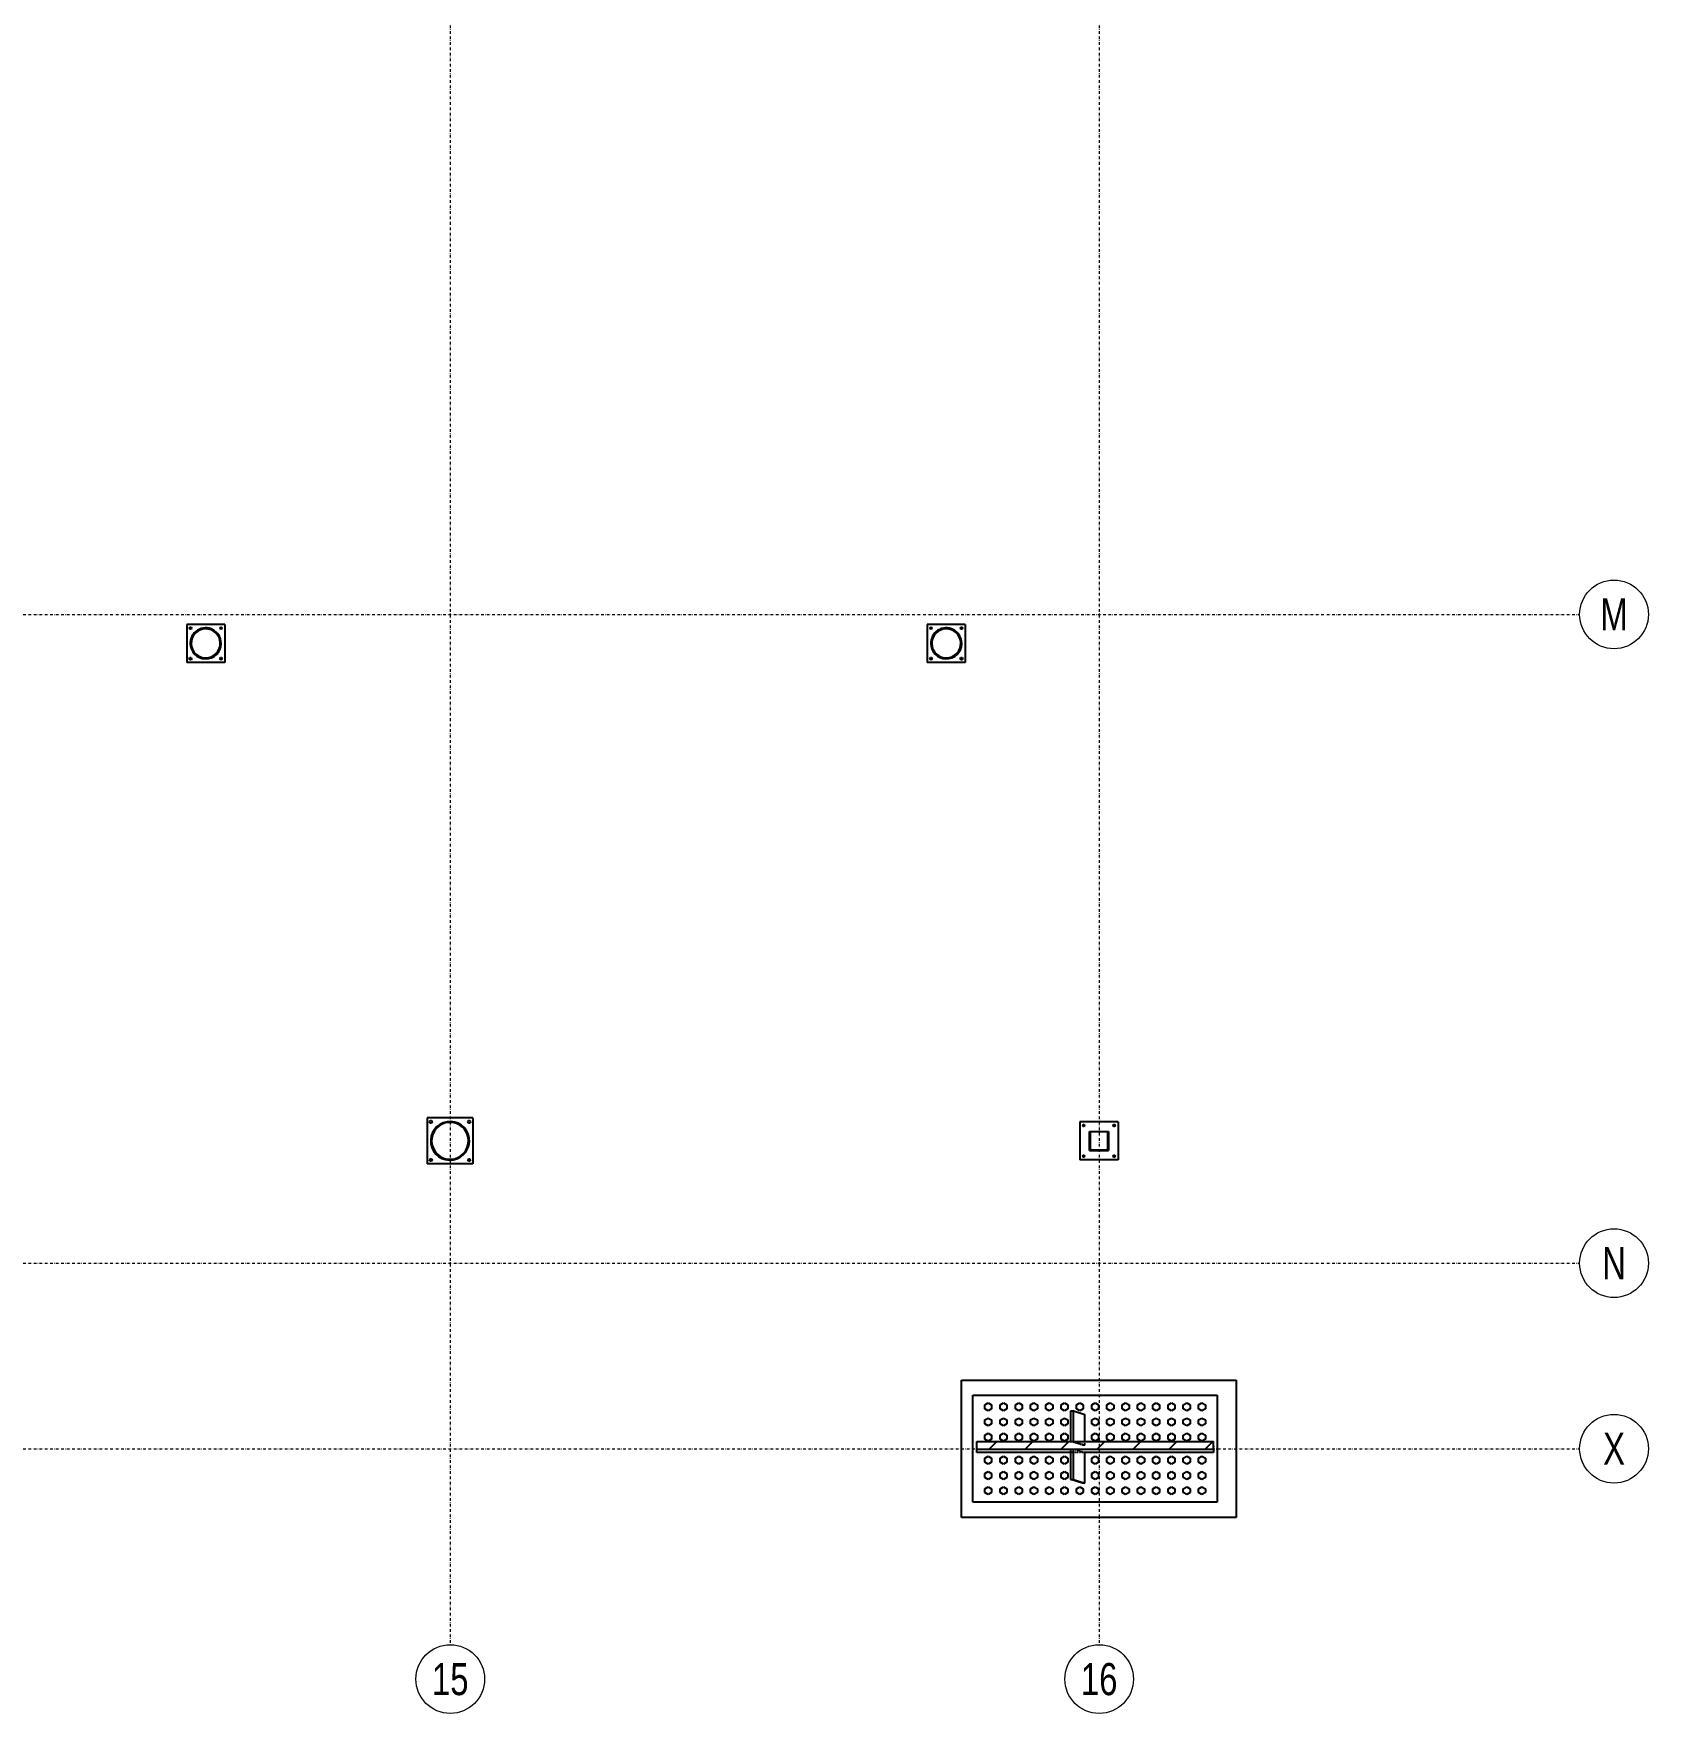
# Model space of a CAD drawing. Header units: millimetres. Extents: x 1541 to 289025, y -12015 to 47026.
# Drawn here: x 76366 to 77899, y -11969 to -10374 of the extents above; entities that cross this region are included whole.
import ezdxf
from ezdxf.enums import TextEntityAlignment as Align

# ---------------------------------------------------------------- set-up
doc = ezdxf.new("R2010")
doc.units = ezdxf.units.MM
doc.header["$LTSCALE"] = 0.1
for name, pattern in [('DASHDOTX2', [50.8, 25.4, -12.7, 0, -12.7]), ('DXK_LINE_DOT2', [3.9198, 1.9599, -1.9599]), ('Grid Line', [3.33375, 1.905, -0.47625, 0.47625, -0.47625])]:
    doc.linetypes.add(name, pattern=pattern)
doc.layers.get('0').update_dxf_attribs({"color": 255})
doc.layers.add('E_EJES', color=8, linetype='Continuous', lineweight=9)
doc.layers.add('E_EJES-1', color=8, linetype='Grid Line', lineweight=9)
doc.styles.add('Swis721 LtCn BT_1', font='swisscl.ttf', dxfattribs={"height": 0.42})

# ---------------------------------------------------------------- blocks, each defined once
blk = doc.blocks.new('Grid - CNI_NOMBRE EJES-372759-_26_00m_LOC COLUMNAS Y MUROS PISO 7')
at = {"layer": 'E_EJES'}
blk.add_circle((0, 0), 0.003, dxfattribs=at)

msp = doc.modelspace()

# ---------------------------------------------------------------- hatches: boundary and pattern name
at = {"linetype": 'Continuous'}
h = msp.add_hatch(color=96, dxfattribs=at)
h.paths.add_polyline_path([(76544.1, -10952.7), (76543.9, -10950.1), (76543.2, -10947.7), (76542.2, -10945.3), (76540.7, -10943.2), (76538.9, -10941.4), (76536.8, -10940), (76534.4, -10938.9), (76532, -10938.2), (76529.4, -10938), (76526.9, -10938.2), (76524.4, -10938.9), (76522.1, -10940), (76520, -10941.4), (76518.1, -10943.2), (76516.7, -10945.3), (76515.6, -10947.7), (76514.9, -10950.1), (76514.7, -10952.7), (76514.9, -10955.3), (76515.6, -10957.7), (76516.7, -10960.1), (76518.1, -10962.2), (76520, -10964), (76522.1, -10965.4), (76524.4, -10966.5), (76526.9, -10967.2), (76529.4, -10967.4), (76532, -10967.2), (76534.4, -10966.5), (76536.8, -10965.4), (76538.9, -10964), (76540.7, -10962.2), (76542.2, -10960.1), (76543.2, -10957.7), (76543.9, -10955.3)])
h.paths.add_polyline_path([(76542.4, -10957.4), (76541.4, -10959.6), (76540, -10961.6), (76538.3, -10963.3), (76536.3, -10964.7), (76534.1, -10965.7), (76531.8, -10966.3), (76529.4, -10966.5), (76527, -10966.3), (76524.7, -10965.7), (76522.5, -10964.7), (76520.5, -10963.3), (76518.8, -10961.6), (76517.4, -10959.6), (76516.4, -10957.4), (76515.8, -10955.1), (76515.6, -10952.7), (76515.8, -10950.3), (76516.4, -10948), (76517.4, -10945.8), (76518.8, -10943.8), (76520.5, -10942.1), (76522.5, -10940.7), (76524.7, -10939.7), (76527, -10939.1), (76529.4, -10938.9), (76531.8, -10939.1), (76534.1, -10939.7), (76536.3, -10940.7), (76538.3, -10942.1), (76540, -10943.8), (76541.4, -10945.8), (76542.4, -10948), (76543, -10950.3), (76543.3, -10952.7), (76543, -10955.1)])
h = msp.add_hatch(color=96, dxfattribs=at)
h.paths.add_polyline_path([(77247.3, -10952.7), (77247.1, -10950.1), (77246.4, -10947.7), (77245.3, -10945.3), (77243.8, -10943.2), (77242, -10941.4), (77239.9, -10940), (77237.6, -10938.9), (77235.1, -10938.2), (77232.6, -10938), (77230, -10938.2), (77227.5, -10938.9), (77225.2, -10940), (77223.1, -10941.4), (77221.3, -10943.2), (77219.8, -10945.3), (77218.7, -10947.7), (77218.1, -10950.1), (77217.8, -10952.7), (77218.1, -10955.3), (77218.7, -10957.7), (77219.8, -10960.1), (77221.3, -10962.2), (77223.1, -10964), (77225.2, -10965.4), (77227.5, -10966.5), (77230, -10967.2), (77232.6, -10967.4), (77235.1, -10967.2), (77237.6, -10966.5), (77239.9, -10965.4), (77242, -10964), (77243.8, -10962.2), (77245.3, -10960.1), (77246.4, -10957.7), (77247.1, -10955.3)])
h.paths.add_polyline_path([(77245.6, -10957.4), (77244.6, -10959.6), (77243.2, -10961.6), (77241.5, -10963.3), (77239.5, -10964.7), (77237.3, -10965.7), (77235, -10966.3), (77232.6, -10966.5), (77230.2, -10966.3), (77227.8, -10965.7), (77225.6, -10964.7), (77223.7, -10963.3), (77222, -10961.6), (77220.6, -10959.6), (77219.5, -10957.4), (77218.9, -10955.1), (77218.7, -10952.7), (77218.9, -10950.3), (77219.5, -10948), (77220.6, -10945.8), (77222, -10943.8), (77223.7, -10942.1), (77225.6, -10940.7), (77227.8, -10939.7), (77230.2, -10939.1), (77232.6, -10938.9), (77235, -10939.1), (77237.3, -10939.7), (77239.5, -10940.7), (77241.5, -10942.1), (77243.2, -10943.8), (77244.6, -10945.8), (77245.6, -10948), (77246.2, -10950.3), (77246.4, -10952.7), (77246.2, -10955.1)])
h = msp.add_hatch(color=96, dxfattribs=at)
h.paths.add_polyline_path([(76779.8, -11425.1), (76779.6, -11422.2), (76778.9, -11419.4), (76777.8, -11416.8), (76776.3, -11414.3), (76774.4, -11412.1), (76772.2, -11410.2), (76769.7, -11408.7), (76767.1, -11407.6), (76764.3, -11406.9), (76761.4, -11406.7), (76758.5, -11406.9), (76755.7, -11407.6), (76753, -11408.7), (76750.6, -11410.2), (76748.4, -11412.1), (76746.5, -11414.3), (76745, -11416.8), (76743.9, -11419.4), (76743.2, -11422.2), (76743, -11425.1), (76743.2, -11428), (76743.9, -11430.8), (76745, -11433.5), (76746.5, -11435.9), (76748.4, -11438.1), (76750.6, -11440), (76753, -11441.5), (76755.7, -11442.6), (76758.5, -11443.3), (76761.4, -11443.5), (76764.3, -11443.3), (76767.1, -11442.6), (76769.7, -11441.5), (76772.2, -11440), (76774.4, -11438.1), (76776.3, -11435.9), (76777.8, -11433.5), (76778.9, -11430.8), (76779.6, -11428)])
h.paths.add_polyline_path([(76778.1, -11430.5), (76777, -11433.1), (76775.6, -11435.4), (76773.8, -11437.5), (76771.7, -11439.3), (76769.3, -11440.8), (76766.8, -11441.8), (76764.1, -11442.4), (76761.4, -11442.7), (76758.6, -11442.4), (76756, -11441.8), (76753.4, -11440.8), (76751.1, -11439.3), (76749, -11437.5), (76747.2, -11435.4), (76745.7, -11433.1), (76744.7, -11430.5), (76744.1, -11427.9), (76743.8, -11425.1), (76744.1, -11422.4), (76744.7, -11419.7), (76745.7, -11417.2), (76747.2, -11414.8), (76749, -11412.7), (76751.1, -11410.9), (76753.4, -11409.5), (76756, -11408.4), (76758.6, -11407.8), (76761.4, -11407.6), (76764.1, -11407.8), (76766.8, -11408.4), (76769.3, -11409.5), (76771.7, -11410.9), (76773.8, -11412.7), (76775.6, -11414.8), (76777, -11417.2), (76778.1, -11419.7), (76778.7, -11422.4), (76778.9, -11425.1), (76778.7, -11427.9)])
h = msp.add_hatch(dxfattribs=at)
h.set_pattern_fill('', scale=7.611392, style=0, pattern_type=0)
h.set_pattern_definition([(45, (77368.477, -11416.054), (-17.088, 17.088), [])])
h.paths.add_polyline_path([(77386.6, -11416.1), (77368.5, -11416.1), (77368.5, -11434.2), (77386.6, -11434.2)])
h.paths.add_polyline_path([(77369.1, -11433.6), (77369.1, -11416.6), (77386, -11416.6), (77386, -11433.6)])
h = msp.add_hatch(dxfattribs=at)
h.set_pattern_fill('', scale=7.611392, style=0, pattern_type=0)
h.set_pattern_definition([(45, (77485.815, -11710.71), (-17.088, 17.088), [])])
h.paths.add_polyline_path([(77486.3, -11715.9), (77485.8, -11710.7), (77261.6, -11710.7), (77261.6, -11718), (77486.3, -11718)])

# ---------------------------------------------------------------- linework, layer by layer
at = {"color": 2, "linetype": 'Continuous'}
for p, q in [((76547.5, -10934.6), (76511.3, -10934.6)), ((76511.3, -10934.6), (76511.3, -10970.8)), ((76547.5, -10934.6), (76547.5, -10970.8)), ((77250.7, -10934.6), (77214.4, -10934.6)), ((77214.4, -10934.6), (77214.4, -10970.8)), ((77250.7, -10934.6), (77250.7, -10970.8)), ((76547.5, -10970.8), (76511.3, -10970.8)), ((77250.7, -10970.8), (77214.4, -10970.8)), ((76783.1, -11403.4), (76739.6, -11403.4)), ((76739.6, -11403.4), (76739.6, -11446.9)), ((76783.1, -11403.4), (76783.1, -11446.9)), ((77395.7, -11407), (77359.4, -11407)), ((77359.4, -11407), (77359.4, -11443.2)), ((77368.5, -11434.2), (77368.5, -11416.1)), ((77368.5, -11416.1), (77386.6, -11416.1)), ((77386, -11416.6), (77369.1, -11416.6)), ((77369.1, -11416.6), (77369.1, -11433.6)), ((77386, -11433.6), (77386, -11416.6)), ((77386.6, -11416.1), (77386.6, -11434.2)), ((77395.7, -11407), (77395.7, -11443.2)), ((77368.5, -11434.2), (77386.6, -11434.2)), ((77369.1, -11433.6), (77386, -11433.6)), ((76783.1, -11446.9), (76739.6, -11446.9)), ((77395.7, -11443.2), (77359.4, -11443.2)), ((77247.1, -11652.3), (77508, -11652.3)), ((77247.1, -11782.7), (77247.1, -11652.3)), ((77508, -11652.3), (77508, -11782.7)), ((77257.9, -11768.2), (77257.9, -11666.8)), ((77257.9, -11666.8), (77489.9, -11666.8)), ((77489.9, -11666.8), (77489.9, -11768.2)), ((77351, -11710.7), (77351, -11681.6)), ((77351, -11681.6), (77353.5, -11681.7)), ((77353.5, -11681.7), (77364.2, -11684.9)), ((77353.5, -11710.8), (77353.5, -11681.7)), ((77364.2, -11710.7), (77364.2, -11684.9)), ((77261.6, -11718), (77261.6, -11710.7)), ((77261.6, -11710.7), (77485.8, -11710.7)), ((77261.6, -11721.1), (77261.6, -11718)), ((77261.6, -11718), (77486.3, -11718)), ((77351, -11721.1), (77261.6, -11721.1)), ((77351, -11710.7), (77353.5, -11710.8)), ((77351, -11746.9), (77351, -11717.8)), ((77351, -11717.8), (77353.5, -11717.8)), ((77353.4, -11746.9), (77353.5, -11717.8)), ((77364.1, -11750.1), (77364.2, -11721.1)), ((77486.3, -11721.1), (77364.2, -11721.1)), ((77485.8, -11710.7), (77486.3, -11710.7)), ((77485.8, -11710.7), (77486.3, -11715.9)), ((77486.3, -11715.9), (77486.3, -11710.7)), ((77486.3, -11718), (77486.3, -11715.9)), ((77486.3, -11718), (77486.3, -11721.1)), ((77361.9, -11750.1), (77351, -11746.9)), ((77351, -11746.9), (77353.4, -11746.9)), ((77353.4, -11746.9), (77364.1, -11750.1)), ((77364.1, -11750.1), (77361.9, -11750.1)), ((77489.9, -11768.2), (77257.9, -11768.2)), ((77508, -11782.7), (77247.1, -11782.7))]:
    msp.add_line(p, q, dxfattribs=at)
at = {"color": 7, "linetype": 'Continuous'}
for p, q in [((76513.8, -10938.2), (76514.3, -10937.2)), ((76514.3, -10939.2), (76513.8, -10938.2)), ((76514.3, -10937.2), (76515.5, -10937.2)), ((76515.5, -10939.2), (76514.3, -10939.2)), ((76515.5, -10937.2), (76516, -10938.2)), ((76516, -10938.2), (76515.5, -10939.2)), ((76542.8, -10938.2), (76543.3, -10937.2)), ((76543.3, -10939.2), (76542.8, -10938.2)), ((76543.3, -10937.2), (76544.5, -10937.2)), ((76544.5, -10939.2), (76543.3, -10939.2)), ((76544.5, -10937.2), (76545, -10938.2)), ((76545, -10938.2), (76544.5, -10939.2)), ((77216.9, -10938.2), (77217.5, -10937.2)), ((77217.5, -10939.2), (77216.9, -10938.2)), ((77217.5, -10937.2), (77218.6, -10937.2)), ((77218.6, -10939.2), (77217.5, -10939.2)), ((77218.6, -10937.2), (77219.2, -10938.2)), ((77219.2, -10938.2), (77218.6, -10939.2)), ((77245.9, -10938.2), (77246.5, -10937.2)), ((77246.5, -10939.2), (77245.9, -10938.2)), ((77246.5, -10937.2), (77247.6, -10937.2)), ((77247.6, -10939.2), (77246.5, -10939.2)), ((77247.6, -10937.2), (77248.2, -10938.2)), ((77248.2, -10938.2), (77247.6, -10939.2)), ((76513.8, -10967.2), (76514.3, -10966.2)), ((76514.3, -10968.2), (76513.8, -10967.2)), ((76514.3, -10966.2), (76515.5, -10966.2)), ((76515.5, -10968.2), (76514.3, -10968.2)), ((76515.5, -10966.2), (76516, -10967.2)), ((76516, -10967.2), (76515.5, -10968.2)), ((76542.8, -10967.2), (76543.3, -10966.2)), ((76543.3, -10968.2), (76542.8, -10967.2)), ((76543.3, -10966.2), (76544.5, -10966.2)), ((76544.5, -10968.2), (76543.3, -10968.2)), ((76544.5, -10966.2), (76545, -10967.2)), ((76545, -10967.2), (76544.5, -10968.2)), ((77216.9, -10967.2), (77217.5, -10966.2)), ((77217.5, -10968.2), (77216.9, -10967.2)), ((77217.5, -10966.2), (77218.6, -10966.2)), ((77218.6, -10968.2), (77217.5, -10968.2)), ((77218.6, -10966.2), (77219.2, -10967.2)), ((77219.2, -10967.2), (77218.6, -10968.2)), ((77245.9, -10967.2), (77246.5, -10966.2)), ((77246.5, -10968.2), (77245.9, -10967.2)), ((77246.5, -10966.2), (77247.6, -10966.2)), ((77247.6, -10968.2), (77246.5, -10968.2)), ((77247.6, -10966.2), (77248.2, -10967.2)), ((77248.2, -10967.2), (77247.6, -10968.2)), ((76741.9, -11407), (76742.6, -11405.8)), ((76742.6, -11405.8), (76743.9, -11405.8)), ((76743.9, -11405.8), (76744.6, -11407)), ((76778.2, -11407), (76778.8, -11405.8)), ((76778.8, -11405.8), (76780.2, -11405.8)), ((76780.2, -11405.8), (76780.8, -11407)), ((76742.6, -11408.2), (76741.9, -11407)), ((76743.9, -11408.2), (76742.6, -11408.2)), ((76744.6, -11407), (76743.9, -11408.2)), ((76778.8, -11408.2), (76778.2, -11407)), ((76780.2, -11408.2), (76778.8, -11408.2)), ((76780.8, -11407), (76780.2, -11408.2)), ((77361.9, -11410.6), (77362.5, -11409.6)), ((77362.5, -11411.6), (77361.9, -11410.6)), ((77362.5, -11409.6), (77363.6, -11409.6)), ((77363.6, -11411.6), (77362.5, -11411.6)), ((77363.6, -11409.6), (77364.2, -11410.6)), ((77364.2, -11410.6), (77363.6, -11411.6)), ((77390.9, -11410.6), (77391.5, -11409.6)), ((77391.5, -11411.6), (77390.9, -11410.6)), ((77391.5, -11409.6), (77392.6, -11409.6)), ((77392.6, -11411.6), (77391.5, -11411.6)), ((77392.6, -11409.6), (77393.2, -11410.6)), ((77393.2, -11410.6), (77392.6, -11411.6)), ((76741.9, -11443.2), (76742.6, -11442.1)), ((76742.6, -11444.4), (76741.9, -11443.2)), ((76742.6, -11442.1), (76743.9, -11442.1)), ((76743.9, -11444.4), (76742.6, -11444.4)), ((76743.9, -11442.1), (76744.6, -11443.2)), ((76744.6, -11443.2), (76743.9, -11444.4)), ((76778.2, -11443.2), (76778.8, -11442.1)), ((76778.8, -11444.4), (76778.2, -11443.2)), ((76778.8, -11442.1), (76780.2, -11442.1)), ((76780.2, -11444.4), (76778.8, -11444.4)), ((76780.2, -11442.1), (76780.8, -11443.2)), ((76780.8, -11443.2), (76780.2, -11444.4)), ((77361.9, -11439.6), (77362.5, -11438.6)), ((77362.5, -11440.6), (77361.9, -11439.6)), ((77362.5, -11438.6), (77363.6, -11438.6)), ((77363.6, -11440.6), (77362.5, -11440.6)), ((77363.6, -11438.6), (77364.2, -11439.6)), ((77364.2, -11439.6), (77363.6, -11440.6)), ((77390.9, -11439.6), (77391.5, -11438.6)), ((77391.5, -11440.6), (77390.9, -11439.6)), ((77391.5, -11438.6), (77392.6, -11438.6)), ((77392.6, -11440.6), (77391.5, -11440.6)), ((77392.6, -11438.6), (77393.2, -11439.6)), ((77393.2, -11439.6), (77392.6, -11440.6)), ((77269.2, -11675.7), (77272.4, -11673.9)), ((77269.2, -11679.5), (77269.2, -11675.7)), ((77272.4, -11673.9), (77275.7, -11675.7)), ((77275.7, -11675.7), (77275.7, -11679.5)), ((77283.7, -11675.7), (77286.9, -11673.9)), ((77283.7, -11679.5), (77283.7, -11675.7)), ((77286.9, -11673.9), (77290.2, -11675.7)), ((77290.2, -11675.7), (77290.2, -11679.5)), ((77298.2, -11675.7), (77301.4, -11673.9)), ((77298.2, -11679.5), (77298.2, -11675.7)), ((77301.4, -11673.9), (77304.7, -11675.7)), ((77304.7, -11675.7), (77304.7, -11679.5)), ((77312.7, -11675.7), (77315.9, -11673.9)), ((77312.7, -11679.5), (77312.7, -11675.7)), ((77315.9, -11673.9), (77319.2, -11675.7)), ((77319.2, -11675.7), (77319.2, -11679.5)), ((77327.2, -11675.7), (77330.4, -11673.9)), ((77327.2, -11679.5), (77327.2, -11675.7)), ((77330.4, -11673.9), (77333.7, -11675.7)), ((77333.7, -11675.7), (77333.7, -11679.5)), ((77341.7, -11675.7), (77344.9, -11673.9)), ((77341.7, -11679.5), (77341.7, -11675.7)), ((77344.9, -11673.9), (77348.2, -11675.7)), ((77348.2, -11675.7), (77348.2, -11679.5)), ((77356.2, -11675.7), (77359.4, -11673.9)), ((77356.2, -11679.5), (77356.2, -11675.7)), ((77359.4, -11673.9), (77362.7, -11675.7)), ((77362.7, -11675.7), (77362.7, -11679.5)), ((77370.7, -11675.7), (77373.9, -11673.9)), ((77370.7, -11679.5), (77370.7, -11675.7)), ((77373.9, -11673.9), (77377.2, -11675.7)), ((77377.2, -11675.7), (77377.2, -11679.5)), ((77385.2, -11675.7), (77388.4, -11673.9)), ((77385.2, -11679.5), (77385.2, -11675.7)), ((77388.4, -11673.9), (77391.7, -11675.7)), ((77391.7, -11675.7), (77391.7, -11679.5)), ((77399.7, -11675.7), (77402.9, -11673.9)), ((77399.7, -11679.5), (77399.7, -11675.7)), ((77402.9, -11673.9), (77406.2, -11675.7)), ((77406.2, -11675.7), (77406.2, -11679.5)), ((77414.2, -11675.7), (77417.4, -11673.9)), ((77414.2, -11679.5), (77414.2, -11675.7)), ((77417.4, -11673.9), (77420.7, -11675.7)), ((77420.7, -11675.7), (77420.7, -11679.5)), ((77428.7, -11675.7), (77431.9, -11673.9)), ((77428.7, -11679.5), (77428.7, -11675.7)), ((77431.9, -11673.9), (77435.2, -11675.7)), ((77435.2, -11675.7), (77435.2, -11679.5)), ((77443.2, -11675.7), (77446.4, -11673.9)), ((77443.2, -11679.5), (77443.2, -11675.7)), ((77446.4, -11673.9), (77449.7, -11675.7)), ((77449.7, -11675.7), (77449.7, -11679.5)), ((77457.7, -11675.7), (77460.9, -11673.9)), ((77457.7, -11679.5), (77457.7, -11675.7)), ((77460.9, -11673.9), (77464.2, -11675.7)), ((77464.2, -11675.7), (77464.2, -11679.5)), ((77472.2, -11675.7), (77475.4, -11673.9)), ((77472.2, -11679.5), (77472.2, -11675.7)), ((77475.4, -11673.9), (77478.7, -11675.7)), ((77478.7, -11675.7), (77478.7, -11679.5)), ((77272.4, -11681.4), (77269.2, -11679.5)), ((77269.2, -11690.2), (77272.4, -11688.4)), ((77269.2, -11694), (77269.2, -11690.2)), ((77275.7, -11679.5), (77272.4, -11681.4)), ((77272.4, -11688.4), (77275.7, -11690.2)), ((77275.7, -11690.2), (77275.7, -11694)), ((77286.9, -11681.4), (77283.7, -11679.5)), ((77283.7, -11690.2), (77286.9, -11688.4)), ((77283.7, -11694), (77283.7, -11690.2)), ((77290.2, -11679.5), (77286.9, -11681.4)), ((77286.9, -11688.4), (77290.2, -11690.2)), ((77290.2, -11690.2), (77290.2, -11694)), ((77301.4, -11681.4), (77298.2, -11679.5)), ((77298.2, -11690.2), (77301.4, -11688.4)), ((77298.2, -11694), (77298.2, -11690.2)), ((77304.7, -11679.5), (77301.4, -11681.4)), ((77301.4, -11688.4), (77304.7, -11690.2)), ((77304.7, -11690.2), (77304.7, -11694)), ((77315.9, -11681.4), (77312.7, -11679.5)), ((77312.7, -11690.2), (77315.9, -11688.4)), ((77312.7, -11694), (77312.7, -11690.2)), ((77319.2, -11679.5), (77315.9, -11681.4)), ((77315.9, -11688.4), (77319.2, -11690.2)), ((77319.2, -11690.2), (77319.2, -11694)), ((77330.4, -11681.4), (77327.2, -11679.5)), ((77327.2, -11690.2), (77330.4, -11688.4)), ((77327.2, -11694), (77327.2, -11690.2)), ((77333.7, -11679.5), (77330.4, -11681.4)), ((77330.4, -11688.4), (77333.7, -11690.2)), ((77333.7, -11690.2), (77333.7, -11694)), ((77344.9, -11681.4), (77341.7, -11679.5)), ((77341.7, -11690.2), (77344.9, -11688.4)), ((77341.7, -11694), (77341.7, -11690.2)), ((77348.2, -11679.5), (77344.9, -11681.4)), ((77344.9, -11688.4), (77348.2, -11690.2)), ((77348.2, -11690.2), (77348.2, -11694)), ((77359.4, -11681.4), (77356.2, -11679.5)), ((77362.7, -11679.5), (77359.4, -11681.4)), ((77373.9, -11681.4), (77370.7, -11679.5)), ((77370.7, -11690.2), (77373.9, -11688.4)), ((77370.7, -11694), (77370.7, -11690.2)), ((77377.2, -11679.5), (77373.9, -11681.4)), ((77373.9, -11688.4), (77377.2, -11690.2)), ((77377.2, -11690.2), (77377.2, -11694)), ((77388.4, -11681.4), (77385.2, -11679.5)), ((77385.2, -11690.2), (77388.4, -11688.4)), ((77385.2, -11694), (77385.2, -11690.2)), ((77391.7, -11679.5), (77388.4, -11681.4)), ((77388.4, -11688.4), (77391.7, -11690.2)), ((77391.7, -11690.2), (77391.7, -11694)), ((77402.9, -11681.4), (77399.7, -11679.5)), ((77399.7, -11690.2), (77402.9, -11688.4)), ((77399.7, -11694), (77399.7, -11690.2)), ((77406.2, -11679.5), (77402.9, -11681.4)), ((77402.9, -11688.4), (77406.2, -11690.2)), ((77406.2, -11690.2), (77406.2, -11694)), ((77417.4, -11681.4), (77414.2, -11679.5)), ((77414.2, -11690.2), (77417.4, -11688.4)), ((77414.2, -11694), (77414.2, -11690.2)), ((77420.7, -11679.5), (77417.4, -11681.4)), ((77417.4, -11688.4), (77420.7, -11690.2)), ((77420.7, -11690.2), (77420.7, -11694)), ((77431.9, -11681.4), (77428.7, -11679.5)), ((77428.7, -11690.2), (77431.9, -11688.4)), ((77428.7, -11694), (77428.7, -11690.2)), ((77435.2, -11679.5), (77431.9, -11681.4)), ((77431.9, -11688.4), (77435.2, -11690.2)), ((77435.2, -11690.2), (77435.2, -11694)), ((77446.4, -11681.4), (77443.2, -11679.5)), ((77443.2, -11690.2), (77446.4, -11688.4)), ((77443.2, -11694), (77443.2, -11690.2)), ((77449.7, -11679.5), (77446.4, -11681.4)), ((77446.4, -11688.4), (77449.7, -11690.2)), ((77449.7, -11690.2), (77449.7, -11694)), ((77460.9, -11681.4), (77457.7, -11679.5)), ((77457.7, -11690.2), (77460.9, -11688.4)), ((77457.7, -11694), (77457.7, -11690.2)), ((77464.2, -11679.5), (77460.9, -11681.4)), ((77460.9, -11688.4), (77464.2, -11690.2)), ((77464.2, -11690.2), (77464.2, -11694)), ((77475.4, -11681.4), (77472.2, -11679.5)), ((77472.2, -11690.2), (77475.4, -11688.4)), ((77472.2, -11694), (77472.2, -11690.2)), ((77478.7, -11679.5), (77475.4, -11681.4)), ((77475.4, -11688.4), (77478.7, -11690.2)), ((77478.7, -11690.2), (77478.7, -11694)), ((77272.4, -11695.9), (77269.2, -11694)), ((77269.2, -11704.7), (77272.4, -11702.9)), ((77269.2, -11708.5), (77269.2, -11704.7)), ((77272.4, -11710.4), (77269.2, -11708.5)), ((77275.7, -11694), (77272.4, -11695.9)), ((77272.4, -11702.9), (77275.7, -11704.7)), ((77275.7, -11708.5), (77272.4, -11710.4)), ((77275.7, -11704.7), (77275.7, -11708.5)), ((77286.9, -11695.9), (77283.7, -11694)), ((77283.7, -11704.7), (77286.9, -11702.9)), ((77283.7, -11708.5), (77283.7, -11704.7)), ((77286.9, -11710.4), (77283.7, -11708.5)), ((77290.2, -11694), (77286.9, -11695.9)), ((77286.9, -11702.9), (77290.2, -11704.7)), ((77290.2, -11708.5), (77286.9, -11710.4)), ((77290.2, -11704.7), (77290.2, -11708.5)), ((77301.4, -11695.9), (77298.2, -11694)), ((77298.2, -11704.7), (77301.4, -11702.9)), ((77298.2, -11708.5), (77298.2, -11704.7)), ((77301.4, -11710.4), (77298.2, -11708.5)), ((77304.7, -11694), (77301.4, -11695.9)), ((77301.4, -11702.9), (77304.7, -11704.7)), ((77304.7, -11708.5), (77301.4, -11710.4)), ((77304.7, -11704.7), (77304.7, -11708.5)), ((77315.9, -11695.9), (77312.7, -11694)), ((77312.7, -11704.7), (77315.9, -11702.9)), ((77312.7, -11708.5), (77312.7, -11704.7)), ((77315.9, -11710.4), (77312.7, -11708.5)), ((77319.2, -11694), (77315.9, -11695.9)), ((77315.9, -11702.9), (77319.2, -11704.7)), ((77319.2, -11708.5), (77315.9, -11710.4)), ((77319.2, -11704.7), (77319.2, -11708.5)), ((77330.4, -11695.9), (77327.2, -11694)), ((77327.2, -11704.7), (77330.4, -11702.9)), ((77327.2, -11708.5), (77327.2, -11704.7)), ((77330.4, -11710.4), (77327.2, -11708.5)), ((77333.7, -11694), (77330.4, -11695.9)), ((77330.4, -11702.9), (77333.7, -11704.7)), ((77333.7, -11708.5), (77330.4, -11710.4)), ((77333.7, -11704.7), (77333.7, -11708.5)), ((77344.9, -11695.9), (77341.7, -11694)), ((77341.7, -11704.7), (77344.9, -11702.9)), ((77341.7, -11708.5), (77341.7, -11704.7)), ((77344.9, -11710.4), (77341.7, -11708.5)), ((77348.2, -11694), (77344.9, -11695.9)), ((77344.9, -11702.9), (77348.2, -11704.7)), ((77348.2, -11708.5), (77344.9, -11710.4)), ((77348.2, -11704.7), (77348.2, -11708.5)), ((77373.9, -11695.9), (77370.7, -11694)), ((77370.7, -11704.7), (77373.9, -11702.9)), ((77370.7, -11708.5), (77370.7, -11704.7)), ((77373.9, -11710.4), (77370.7, -11708.5)), ((77377.2, -11694), (77373.9, -11695.9)), ((77373.9, -11702.9), (77377.2, -11704.7)), ((77377.2, -11708.5), (77373.9, -11710.4)), ((77377.2, -11704.7), (77377.2, -11708.5)), ((77388.4, -11695.9), (77385.2, -11694)), ((77385.2, -11704.7), (77388.4, -11702.9)), ((77385.2, -11708.5), (77385.2, -11704.7)), ((77388.4, -11710.4), (77385.2, -11708.5)), ((77391.7, -11694), (77388.4, -11695.9)), ((77388.4, -11702.9), (77391.7, -11704.7)), ((77391.7, -11708.5), (77388.4, -11710.4)), ((77391.7, -11704.7), (77391.7, -11708.5)), ((77402.9, -11695.9), (77399.7, -11694)), ((77399.7, -11704.7), (77402.9, -11702.9)), ((77399.7, -11708.5), (77399.7, -11704.7)), ((77402.9, -11710.4), (77399.7, -11708.5)), ((77406.2, -11694), (77402.9, -11695.9)), ((77402.9, -11702.9), (77406.2, -11704.7)), ((77406.2, -11708.5), (77402.9, -11710.4)), ((77406.2, -11704.7), (77406.2, -11708.5)), ((77417.4, -11695.9), (77414.2, -11694)), ((77414.2, -11704.7), (77417.4, -11702.9)), ((77414.2, -11708.5), (77414.2, -11704.7)), ((77417.4, -11710.4), (77414.2, -11708.5)), ((77420.7, -11694), (77417.4, -11695.9)), ((77417.4, -11702.9), (77420.7, -11704.7)), ((77420.7, -11708.5), (77417.4, -11710.4)), ((77420.7, -11704.7), (77420.7, -11708.5)), ((77431.9, -11695.9), (77428.7, -11694)), ((77428.7, -11704.7), (77431.9, -11702.9)), ((77428.7, -11708.5), (77428.7, -11704.7)), ((77431.9, -11710.4), (77428.7, -11708.5)), ((77435.2, -11694), (77431.9, -11695.9)), ((77431.9, -11702.9), (77435.2, -11704.7)), ((77435.2, -11708.5), (77431.9, -11710.4)), ((77435.2, -11704.7), (77435.2, -11708.5)), ((77446.4, -11695.9), (77443.2, -11694)), ((77443.2, -11704.7), (77446.4, -11702.9)), ((77443.2, -11708.5), (77443.2, -11704.7)), ((77446.4, -11710.4), (77443.2, -11708.5)), ((77449.7, -11694), (77446.4, -11695.9)), ((77446.4, -11702.9), (77449.7, -11704.7)), ((77449.7, -11708.5), (77446.4, -11710.4)), ((77449.7, -11704.7), (77449.7, -11708.5)), ((77460.9, -11695.9), (77457.7, -11694)), ((77457.7, -11704.7), (77460.9, -11702.9)), ((77457.7, -11708.5), (77457.7, -11704.7)), ((77460.9, -11710.4), (77457.7, -11708.5)), ((77464.2, -11694), (77460.9, -11695.9)), ((77460.9, -11702.9), (77464.2, -11704.7)), ((77464.2, -11708.5), (77460.9, -11710.4)), ((77464.2, -11704.7), (77464.2, -11708.5)), ((77475.4, -11695.9), (77472.2, -11694)), ((77472.2, -11704.7), (77475.4, -11702.9)), ((77472.2, -11708.5), (77472.2, -11704.7)), ((77475.4, -11710.4), (77472.2, -11708.5)), ((77478.7, -11694), (77475.4, -11695.9)), ((77475.4, -11702.9), (77478.7, -11704.7)), ((77478.7, -11708.5), (77475.4, -11710.4)), ((77478.7, -11704.7), (77478.7, -11708.5)), ((77269.2, -11726.5), (77272.4, -11724.6)), ((77272.4, -11724.6), (77275.7, -11726.5)), ((77283.7, -11726.5), (77286.9, -11724.6)), ((77286.9, -11724.6), (77290.2, -11726.5)), ((77298.2, -11726.5), (77301.4, -11724.6)), ((77301.4, -11724.6), (77304.7, -11726.5)), ((77312.7, -11726.5), (77315.9, -11724.6)), ((77315.9, -11724.6), (77319.2, -11726.5)), ((77327.2, -11726.5), (77330.4, -11724.6)), ((77330.4, -11724.6), (77333.7, -11726.5)), ((77341.7, -11726.5), (77344.9, -11724.6)), ((77344.9, -11724.6), (77348.2, -11726.5)), ((77370.7, -11726.5), (77373.9, -11724.6)), ((77373.9, -11724.6), (77377.2, -11726.5)), ((77385.2, -11726.5), (77388.4, -11724.6)), ((77388.4, -11724.6), (77391.7, -11726.5)), ((77399.7, -11726.5), (77402.9, -11724.6)), ((77402.9, -11724.6), (77406.2, -11726.5)), ((77414.2, -11726.5), (77417.4, -11724.6)), ((77417.4, -11724.6), (77420.7, -11726.5)), ((77428.7, -11726.5), (77431.9, -11724.6)), ((77431.9, -11724.6), (77435.2, -11726.5)), ((77443.2, -11726.5), (77446.4, -11724.6)), ((77446.4, -11724.6), (77449.7, -11726.5)), ((77457.7, -11726.5), (77460.9, -11724.6)), ((77460.9, -11724.6), (77464.2, -11726.5)), ((77472.2, -11726.5), (77475.4, -11724.6)), ((77475.4, -11724.6), (77478.7, -11726.5)), ((77269.2, -11730.2), (77269.2, -11726.5)), ((77272.4, -11732.1), (77269.2, -11730.2)), ((77269.2, -11741), (77272.4, -11739.1)), ((77269.2, -11744.7), (77269.2, -11741)), ((77275.7, -11730.2), (77272.4, -11732.1)), ((77272.4, -11739.1), (77275.7, -11741)), ((77275.7, -11726.5), (77275.7, -11730.2)), ((77275.7, -11741), (77275.7, -11744.7)), ((77283.7, -11730.2), (77283.7, -11726.5)), ((77286.9, -11732.1), (77283.7, -11730.2)), ((77283.7, -11741), (77286.9, -11739.1)), ((77283.7, -11744.7), (77283.7, -11741)), ((77290.2, -11730.2), (77286.9, -11732.1)), ((77286.9, -11739.1), (77290.2, -11741)), ((77290.2, -11726.5), (77290.2, -11730.2)), ((77290.2, -11741), (77290.2, -11744.7)), ((77298.2, -11730.2), (77298.2, -11726.5)), ((77301.4, -11732.1), (77298.2, -11730.2)), ((77298.2, -11741), (77301.4, -11739.1)), ((77298.2, -11744.7), (77298.2, -11741)), ((77304.7, -11730.2), (77301.4, -11732.1)), ((77301.4, -11739.1), (77304.7, -11741)), ((77304.7, -11726.5), (77304.7, -11730.2)), ((77304.7, -11741), (77304.7, -11744.7)), ((77312.7, -11730.2), (77312.7, -11726.5)), ((77315.9, -11732.1), (77312.7, -11730.2)), ((77312.7, -11741), (77315.9, -11739.1)), ((77312.7, -11744.7), (77312.7, -11741)), ((77319.2, -11730.2), (77315.9, -11732.1)), ((77315.9, -11739.1), (77319.2, -11741)), ((77319.2, -11726.5), (77319.2, -11730.2)), ((77319.2, -11741), (77319.2, -11744.7)), ((77327.2, -11730.2), (77327.2, -11726.5)), ((77330.4, -11732.1), (77327.2, -11730.2)), ((77327.2, -11741), (77330.4, -11739.1)), ((77327.2, -11744.7), (77327.2, -11741)), ((77333.7, -11730.2), (77330.4, -11732.1)), ((77330.4, -11739.1), (77333.7, -11741)), ((77333.7, -11726.5), (77333.7, -11730.2)), ((77333.7, -11741), (77333.7, -11744.7)), ((77341.7, -11730.2), (77341.7, -11726.5)), ((77344.9, -11732.1), (77341.7, -11730.2)), ((77341.7, -11741), (77344.9, -11739.1)), ((77341.7, -11744.7), (77341.7, -11741)), ((77348.2, -11730.2), (77344.9, -11732.1)), ((77344.9, -11739.1), (77348.2, -11741)), ((77348.2, -11726.5), (77348.2, -11730.2)), ((77348.2, -11741), (77348.2, -11744.7)), ((77370.7, -11730.2), (77370.7, -11726.5)), ((77373.9, -11732.1), (77370.7, -11730.2)), ((77370.7, -11741), (77373.9, -11739.1)), ((77370.7, -11744.7), (77370.7, -11741)), ((77377.2, -11730.2), (77373.9, -11732.1)), ((77373.9, -11739.1), (77377.2, -11741)), ((77377.2, -11726.5), (77377.2, -11730.2)), ((77377.2, -11741), (77377.2, -11744.7)), ((77385.2, -11730.2), (77385.2, -11726.5)), ((77388.4, -11732.1), (77385.2, -11730.2)), ((77385.2, -11741), (77388.4, -11739.1)), ((77385.2, -11744.7), (77385.2, -11741)), ((77391.7, -11730.2), (77388.4, -11732.1)), ((77388.4, -11739.1), (77391.7, -11741)), ((77391.7, -11726.5), (77391.7, -11730.2)), ((77391.7, -11741), (77391.7, -11744.7)), ((77399.7, -11730.2), (77399.7, -11726.5)), ((77402.9, -11732.1), (77399.7, -11730.2)), ((77399.7, -11741), (77402.9, -11739.1)), ((77399.7, -11744.7), (77399.7, -11741)), ((77406.2, -11730.2), (77402.9, -11732.1)), ((77402.9, -11739.1), (77406.2, -11741)), ((77406.2, -11726.5), (77406.2, -11730.2)), ((77406.2, -11741), (77406.2, -11744.7)), ((77414.2, -11730.2), (77414.2, -11726.5)), ((77417.4, -11732.1), (77414.2, -11730.2)), ((77414.2, -11741), (77417.4, -11739.1)), ((77414.2, -11744.7), (77414.2, -11741)), ((77420.7, -11730.2), (77417.4, -11732.1)), ((77417.4, -11739.1), (77420.7, -11741)), ((77420.7, -11726.5), (77420.7, -11730.2)), ((77420.7, -11741), (77420.7, -11744.7)), ((77428.7, -11730.2), (77428.7, -11726.5)), ((77431.9, -11732.1), (77428.7, -11730.2)), ((77428.7, -11741), (77431.9, -11739.1)), ((77428.7, -11744.7), (77428.7, -11741)), ((77435.2, -11730.2), (77431.9, -11732.1)), ((77431.9, -11739.1), (77435.2, -11741)), ((77435.2, -11726.5), (77435.2, -11730.2)), ((77435.2, -11741), (77435.2, -11744.7)), ((77443.2, -11730.2), (77443.2, -11726.5)), ((77446.4, -11732.1), (77443.2, -11730.2)), ((77443.2, -11741), (77446.4, -11739.1)), ((77443.2, -11744.7), (77443.2, -11741)), ((77449.7, -11730.2), (77446.4, -11732.1)), ((77446.4, -11739.1), (77449.7, -11741)), ((77449.7, -11726.5), (77449.7, -11730.2)), ((77449.7, -11741), (77449.7, -11744.7)), ((77457.7, -11730.2), (77457.7, -11726.5)), ((77460.9, -11732.1), (77457.7, -11730.2)), ((77457.7, -11741), (77460.9, -11739.1)), ((77457.7, -11744.7), (77457.7, -11741)), ((77464.2, -11730.2), (77460.9, -11732.1)), ((77460.9, -11739.1), (77464.2, -11741)), ((77464.2, -11726.5), (77464.2, -11730.2)), ((77464.2, -11741), (77464.2, -11744.7)), ((77472.2, -11730.2), (77472.2, -11726.5)), ((77475.4, -11732.1), (77472.2, -11730.2)), ((77472.2, -11741), (77475.4, -11739.1)), ((77472.2, -11744.7), (77472.2, -11741)), ((77478.7, -11730.2), (77475.4, -11732.1)), ((77475.4, -11739.1), (77478.7, -11741)), ((77478.7, -11726.5), (77478.7, -11730.2)), ((77478.7, -11741), (77478.7, -11744.7)), ((77272.4, -11746.6), (77269.2, -11744.7)), ((77269.2, -11755.5), (77272.4, -11753.6)), ((77269.2, -11759.2), (77269.2, -11755.5)), ((77275.7, -11744.7), (77272.4, -11746.6)), ((77272.4, -11753.6), (77275.7, -11755.5)), ((77275.7, -11755.5), (77275.7, -11759.2)), ((77286.9, -11746.6), (77283.7, -11744.7)), ((77283.7, -11755.5), (77286.9, -11753.6)), ((77283.7, -11759.2), (77283.7, -11755.5)), ((77290.2, -11744.7), (77286.9, -11746.6)), ((77286.9, -11753.6), (77290.2, -11755.5)), ((77290.2, -11755.5), (77290.2, -11759.2)), ((77301.4, -11746.6), (77298.2, -11744.7)), ((77298.2, -11755.5), (77301.4, -11753.6)), ((77298.2, -11759.2), (77298.2, -11755.5)), ((77304.7, -11744.7), (77301.4, -11746.6)), ((77301.4, -11753.6), (77304.7, -11755.5)), ((77304.7, -11755.5), (77304.7, -11759.2)), ((77315.9, -11746.6), (77312.7, -11744.7)), ((77312.7, -11755.5), (77315.9, -11753.6)), ((77312.7, -11759.2), (77312.7, -11755.5)), ((77319.2, -11744.7), (77315.9, -11746.6)), ((77315.9, -11753.6), (77319.2, -11755.5)), ((77319.2, -11755.5), (77319.2, -11759.2)), ((77330.4, -11746.6), (77327.2, -11744.7)), ((77327.2, -11755.5), (77330.4, -11753.6)), ((77327.2, -11759.2), (77327.2, -11755.5)), ((77333.7, -11744.7), (77330.4, -11746.6)), ((77330.4, -11753.6), (77333.7, -11755.5)), ((77333.7, -11755.5), (77333.7, -11759.2)), ((77344.9, -11746.6), (77341.7, -11744.7)), ((77341.7, -11755.5), (77344.9, -11753.6)), ((77341.7, -11759.2), (77341.7, -11755.5)), ((77348.2, -11744.7), (77344.9, -11746.6)), ((77344.9, -11753.6), (77348.2, -11755.5)), ((77348.2, -11755.5), (77348.2, -11759.2)), ((77356.2, -11755.5), (77359.4, -11753.6)), ((77356.2, -11759.2), (77356.2, -11755.5)), ((77359.4, -11753.6), (77362.7, -11755.5)), ((77362.7, -11755.5), (77362.7, -11759.2)), ((77373.9, -11746.6), (77370.7, -11744.7)), ((77370.7, -11755.5), (77373.9, -11753.6)), ((77370.7, -11759.2), (77370.7, -11755.5)), ((77377.2, -11744.7), (77373.9, -11746.6)), ((77373.9, -11753.6), (77377.2, -11755.5)), ((77377.2, -11755.5), (77377.2, -11759.2)), ((77388.4, -11746.6), (77385.2, -11744.7)), ((77385.2, -11755.5), (77388.4, -11753.6)), ((77385.2, -11759.2), (77385.2, -11755.5)), ((77391.7, -11744.7), (77388.4, -11746.6)), ((77388.4, -11753.6), (77391.7, -11755.5)), ((77391.7, -11755.5), (77391.7, -11759.2)), ((77402.9, -11746.6), (77399.7, -11744.7)), ((77399.7, -11755.5), (77402.9, -11753.6)), ((77399.7, -11759.2), (77399.7, -11755.5)), ((77406.2, -11744.7), (77402.9, -11746.6)), ((77402.9, -11753.6), (77406.2, -11755.5)), ((77406.2, -11755.5), (77406.2, -11759.2)), ((77417.4, -11746.6), (77414.2, -11744.7)), ((77414.2, -11755.5), (77417.4, -11753.6)), ((77414.2, -11759.2), (77414.2, -11755.5)), ((77420.7, -11744.7), (77417.4, -11746.6)), ((77417.4, -11753.6), (77420.7, -11755.5)), ((77420.7, -11755.5), (77420.7, -11759.2)), ((77431.9, -11746.6), (77428.7, -11744.7)), ((77428.7, -11755.5), (77431.9, -11753.6)), ((77428.7, -11759.2), (77428.7, -11755.5)), ((77435.2, -11744.7), (77431.9, -11746.6)), ((77431.9, -11753.6), (77435.2, -11755.5)), ((77435.2, -11755.5), (77435.2, -11759.2)), ((77446.4, -11746.6), (77443.2, -11744.7)), ((77443.2, -11755.5), (77446.4, -11753.6)), ((77443.2, -11759.2), (77443.2, -11755.5)), ((77449.7, -11744.7), (77446.4, -11746.6)), ((77446.4, -11753.6), (77449.7, -11755.5)), ((77449.7, -11755.5), (77449.7, -11759.2)), ((77460.9, -11746.6), (77457.7, -11744.7)), ((77457.7, -11755.5), (77460.9, -11753.6)), ((77457.7, -11759.2), (77457.7, -11755.5)), ((77464.2, -11744.7), (77460.9, -11746.6)), ((77460.9, -11753.6), (77464.2, -11755.5)), ((77464.2, -11755.5), (77464.2, -11759.2)), ((77475.4, -11746.6), (77472.2, -11744.7)), ((77472.2, -11755.5), (77475.4, -11753.6)), ((77472.2, -11759.2), (77472.2, -11755.5)), ((77478.7, -11744.7), (77475.4, -11746.6)), ((77475.4, -11753.6), (77478.7, -11755.5)), ((77478.7, -11755.5), (77478.7, -11759.2)), ((77272.4, -11761.1), (77269.2, -11759.2)), ((77275.7, -11759.2), (77272.4, -11761.1)), ((77286.9, -11761.1), (77283.7, -11759.2)), ((77290.2, -11759.2), (77286.9, -11761.1)), ((77301.4, -11761.1), (77298.2, -11759.2)), ((77304.7, -11759.2), (77301.4, -11761.1)), ((77315.9, -11761.1), (77312.7, -11759.2)), ((77319.2, -11759.2), (77315.9, -11761.1)), ((77330.4, -11761.1), (77327.2, -11759.2)), ((77333.7, -11759.2), (77330.4, -11761.1)), ((77344.9, -11761.1), (77341.7, -11759.2)), ((77348.2, -11759.2), (77344.9, -11761.1)), ((77359.4, -11761.1), (77356.2, -11759.2)), ((77362.7, -11759.2), (77359.4, -11761.1)), ((77373.9, -11761.1), (77370.7, -11759.2)), ((77377.2, -11759.2), (77373.9, -11761.1)), ((77388.4, -11761.1), (77385.2, -11759.2)), ((77391.7, -11759.2), (77388.4, -11761.1)), ((77402.9, -11761.1), (77399.7, -11759.2)), ((77406.2, -11759.2), (77402.9, -11761.1)), ((77417.4, -11761.1), (77414.2, -11759.2)), ((77420.7, -11759.2), (77417.4, -11761.1)), ((77431.9, -11761.1), (77428.7, -11759.2)), ((77435.2, -11759.2), (77431.9, -11761.1)), ((77446.4, -11761.1), (77443.2, -11759.2)), ((77449.7, -11759.2), (77446.4, -11761.1)), ((77460.9, -11761.1), (77457.7, -11759.2)), ((77464.2, -11759.2), (77460.9, -11761.1)), ((77475.4, -11761.1), (77472.2, -11759.2)), ((77478.7, -11759.2), (77475.4, -11761.1))]:
    msp.add_line(p, q, dxfattribs=at)
at = {"color": 7, "linetype": 'DXK_LINE_DOT2'}
for p, q in [((77361.9, -11714), (77351, -11710.7)), ((77364.2, -11721.1), (77351, -11721.1)), ((77353.5, -11710.8), (77364.1, -11714)), ((77353.5, -11717.8), (77364.2, -11721)), ((77364.1, -11714), (77361.9, -11714)), ((77364.1, -11714), (77364.2, -11710.7)), ((77364.2, -11721.1), (77364.2, -11721))]:
    msp.add_line(p, q, dxfattribs=at)
at = {"color": 2, "linetype": 'Continuous'}
for centre, radius, start, end in [((76529.4, -10952.7), 14.7, 10, 190), ((76529.4, -10952.7), 13.8, 350, 170), ((77232.6, -10952.7), 14.7, 10, 190), ((77232.6, -10952.7), 13.8, 350, 170), ((76529.4, -10952.7), 14.7, 190, 10), ((76529.4, -10952.7), 13.8, 170, 350), ((77232.6, -10952.7), 14.7, 190, 10), ((77232.6, -10952.7), 13.8, 170, 350), ((76761.4, -11425.1), 18.4, 9, 189), ((76761.4, -11425.1), 18.4, 189, 9), ((76761.4, -11425.1), 17.5, 171, 351), ((76761.4, -11425.1), 17.5, 351, 171)]:
    msp.add_arc(centre, radius, start, end, dxfattribs=at)
at = {"layer": 'E_EJES'}
for centre in [(76761.6, -11936.3), (77377.8, -11936.3)]:
    msp.add_circle(centre, 32.6, dxfattribs=at)
at = {"layer": 'E_EJES-1', "linetype": 'DASHDOTX2'}
for p, q in [((76761.6, -9278.2), (76761.6, -11903.7)), ((77377.8, -9278.2), (77377.8, -11903.7)), ((70611.3, -10925.2), (77834.1, -10925.2)), ((70611.3, -11541.3), (77834.1, -11541.3)), ((70611.3, -11717.5), (77834.1, -11717.5))]:
    msp.add_line(p, q, dxfattribs=at)

# ---------------------------------------------------------------- block references
at = {"layer": 'E_EJES', "xscale": 10873.41661564557, "yscale": 10873.41661564557, "zscale": 10873.41661564557, "rotation": 269.9999999999994}
for p in [(77866.7, -10925.2), (77866.7, -11541.3), (77866.7, -11717.5)]:
    msp.add_blockref('Grid - CNI_NOMBRE EJES-372759-_26_00m_LOC COLUMNAS Y MUROS PISO 7', p, dxfattribs=at)

# ---------------------------------------------------------------- texts
at = {"layer": 'E_EJES', "style": 'Swis721 LtCn BT_1'}
for s, height, p in [('M', 30.4, (77866.7, -10925.2)), ('N', 30.4, (77866.7, -11541.3)), ('X', 30.4, (77866.7, -11717.5)), ('15', 30.45, (76761.6, -11936.3)), ('16', 30.45, (77377.8, -11936.3))]:
    msp.add_text(s, height=height, dxfattribs=at).set_placement(p, align=Align.MIDDLE_CENTER)

doc.saveas('drawing.dxf')
